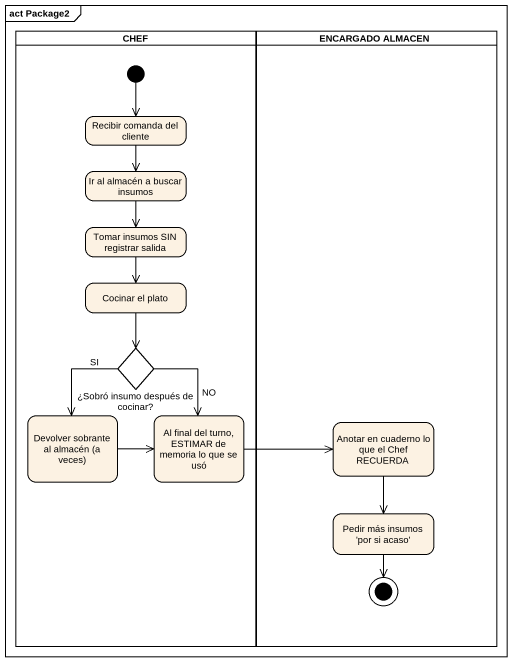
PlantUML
@startuml
mainframe act Package2
hide empty description
state CHEF <<partition>> {
  state "Recibir comanda del cliente" as Recibir_comanda_del_cliente
  state "Ir al almacén a buscar insumos" as Ir_al_almacén_a_buscar
  state "Tomar insumos SIN registrar salida" as Tomar_insumos_SIN_registrar
  state "Cocinar el plato" as Cocinar_el_plato
  state "¿Sobró insumo después de cocinar?" as Sobró_insumo_después_de <<choice>>
  state "Devolver sobrante al almacén (a veces)" as Devolver_sobrante_al
  state "Al final del turno, ESTIMAR de memoria lo que se usó" as Al_final_del_turno_ESTIMAR
  [*] --> Recibir_comanda_del_cliente
}
state "ENCARGADO ALMACEN" as ENCARGADO_ALMACEN <<partition>> {
  state "Anotar en cuaderno lo que el Chef RECUERDA" as Anotar_en_cuaderno_lo_que
  state "Pedir más insumos 'por si acaso'" as Pedir_más_insumos_por_si
  Pedir_más_insumos_por_si --> [*]
}
Recibir_comanda_del_cliente --> Ir_al_almacén_a_buscar
Ir_al_almacén_a_buscar --> Tomar_insumos_SIN_registrar
Tomar_insumos_SIN_registrar --> Cocinar_el_plato
Cocinar_el_plato --> Sobró_insumo_después_de
Sobró_insumo_después_de --> Devolver_sobrante_al : SI
Sobró_insumo_después_de --> Al_final_del_turno_ESTIMAR : NO
Devolver_sobrante_al -right-> Al_final_del_turno_ESTIMAR
Al_final_del_turno_ESTIMAR -right-> Anotar_en_cuaderno_lo_que
Anotar_en_cuaderno_lo_que --> Pedir_más_insumos_por_si
@enduml
